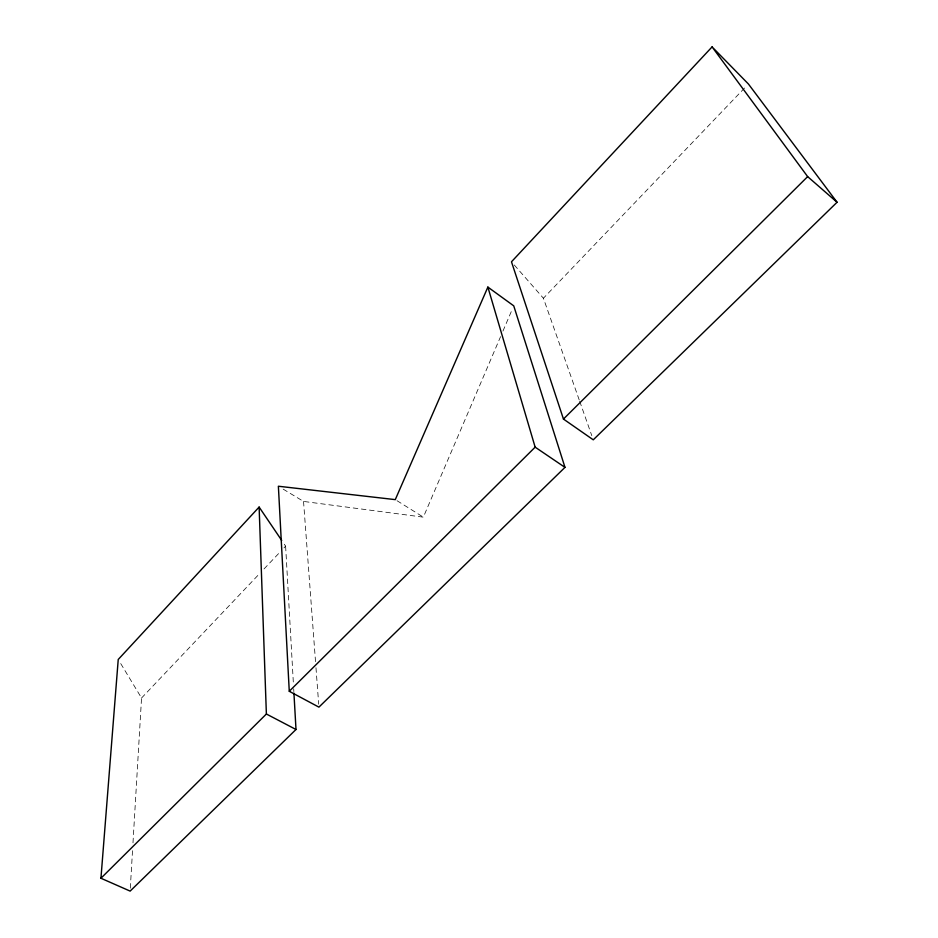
<?xml version="1.0" encoding="UTF-8"?>
<svg xmlns="http://www.w3.org/2000/svg" width="938" height="938" viewBox="0 0 938 938"><rect width="100%" height="100%" fill="white"/><g stroke="black" fill="none" stroke-linecap="round" stroke-linejoin="round"><path stroke-width="0.7" stroke-dasharray="4.69 3.52" d="M130.3 888.18L132.551 850.145M132.985 842.828L141.544 698.024L119.747 661.958M283.17 489.132L303.537 501.431L423.355 517.155L500.575 336.625M502.944 331.091L511.867 310.22M141.544 698.024L259.263 573.962M264.024 568.944L279.934 552.177M283.991 547.898L285.621 546.174L283.944 543.7M579.227 399.951L543.407 298.237L746.484 86.015M397.055 500.728L423.355 517.155M514.305 265.02L543.407 298.237M579.707 401.323L591.808 435.689M303.537 501.431L315.543 661.911M315.977 667.739L318.709 704.215M285.621 546.174L293.36 682.923M293.688 688.75L293.852 691.658"/><path stroke-width="1.41" d="M293.934 693.112L295.998 729.483L130.136 891.1L100.941 878.249L118.235 659.473L259.123 507.071L281.717 540.417M487.877 287.087L395.285 499.626L278.375 486.236L289.267 691.283L318.92 707.135L564.981 467.37L513.743 305.847L487.877 287.087L535.152 447.156L564.981 467.37M712.083 46.9L511.48 261.796L563.457 419.063L593.262 439.816L837.059 202.256L748.418 83.998L712.083 46.9L807.653 176.625L837.059 202.256M100.941 878.249L266.38 714.006L259.123 507.071M289.267 691.283L535.152 447.156M563.457 419.063L807.653 176.625M266.38 714.006L295.998 729.483"/></g></svg>
